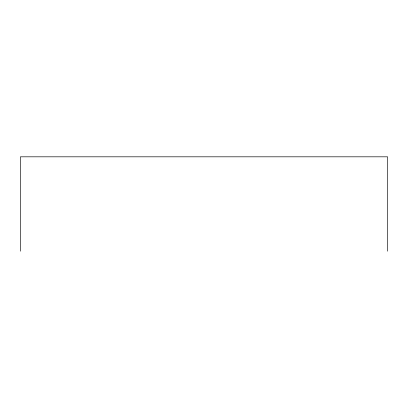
<?xml version="1.0" encoding="UTF-8"?>
<svg xmlns="http://www.w3.org/2000/svg" width="408" height="408" viewBox="0 0 408 408"><rect width="100%" height="100%" fill="white"/><g stroke="black" fill="none" stroke-linecap="round" stroke-linejoin="round"><path stroke-width="0.61" d="M387.6 251.185L387.6 156.815L20.4 156.815L20.4 251.185"/></g></svg>
